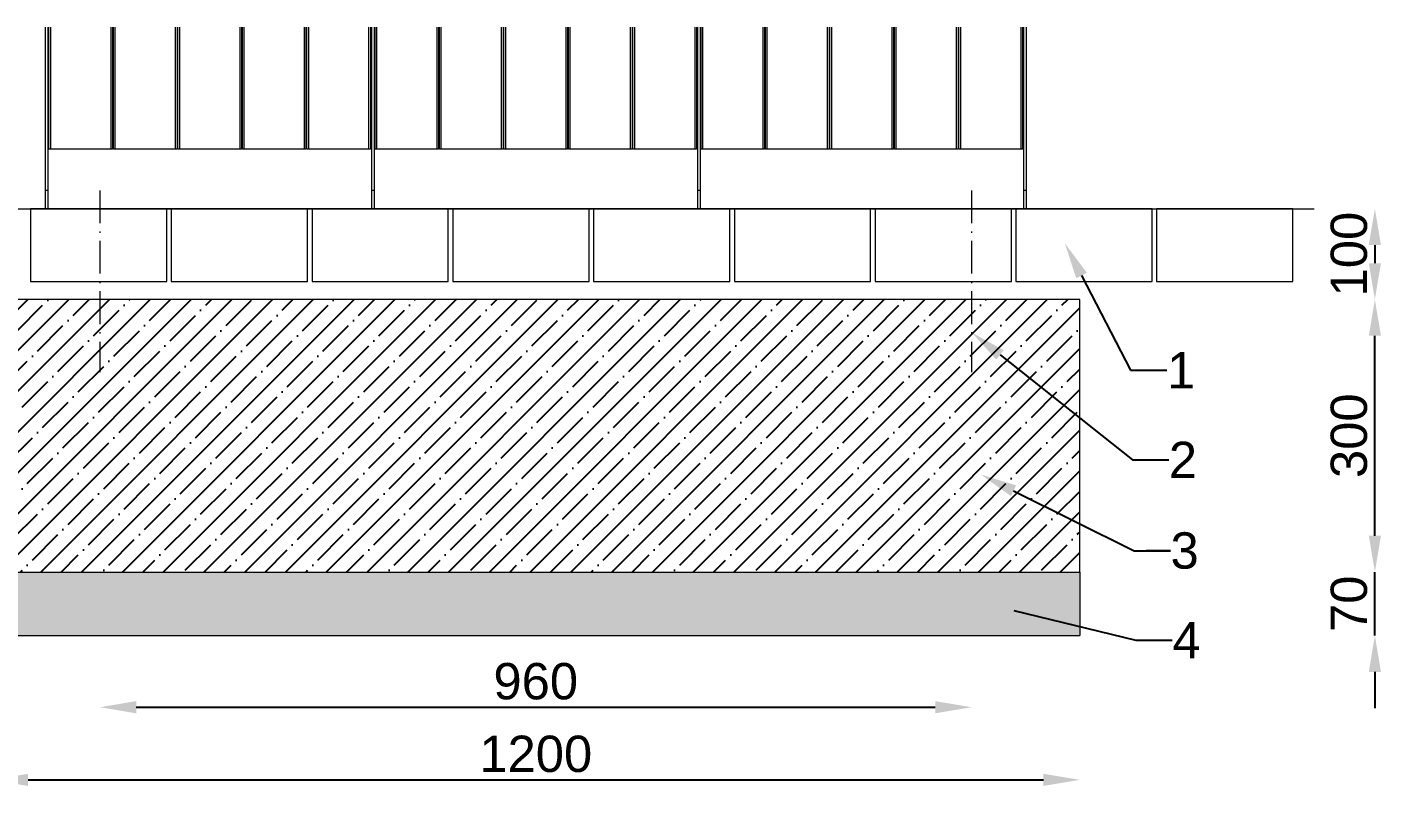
# Model space of a CAD drawing. Header units: millimetres. Extents: x -1511 to 5721, y -19897 to 4144.
# Drawn here: x 830 to 2321, y 1373 to 2209 of the extents above; entities that cross this region are included whole.
import ezdxf
from ezdxf import colors
from ezdxf.entities.mleader import LeaderData, LeaderLine
from ezdxf.math import Vec2, Vec3

# ---------------------------------------------------------------- set-up
doc = ezdxf.new("R2010")
doc.units = ezdxf.units.MM
doc.linetypes.add('ACAD_ISO10W100', pattern=[18.5, 12, -3, 0.5, -3])
doc.linetypes.add('INCONTINUOUS', pattern=[200000.001, 200000, -0.001])
for name, color, linetype in [('KOTY', 3, 'INCONTINUOUS'), ('OSY', 1, 'ACAD_ISO10W100'), ('POSTAVY ATD', 8, 'Continuous'), ('SRAFY', 30, 'Continuous')]:
    doc.layers.add(name, color=color, linetype=linetype)
doc.styles.get("Standard").update_dxf_attribs({"font": 'arial.ttf'})
doc.dimstyles.new('PROFI_CSN', dxfattribs={"dimscale": 0, "dimtxt": 3.5, "dimasz": 3, "dimexe": 1, "dimexo": 0, "dimgap": 1.5, "dimtad": 1, "dimlfac": -1, "dimdsep": 46, "dimtxsty": 'Standard', "dimcen": 0, "dimdle": 1, "dimclrd": 256, "dimclre": 256, "dimclrt": 256, "dimadec": 0, "dimazin": 0, "dimtfac": 0.6, "dimtmove": 0, "dimatfit": 1, "dimfxl": 1, "dimtolj": 1, "dimarcsym": 0})

# ---------------------------------------------------------------- blocks, each defined once
blk = doc.blocks.new('*D1')
at = {"layer": 'DEFPOINTS', "color": 0, "transparency": 16777216}
for p in [(1989.6, 1608.9), (2314.6, 1608.9), (1989.6, 1538.9)]:
    blk.add_point(p, dxfattribs=at)
at = {"layer": 'KOTY', "color": 7, "lineweight": -2, "transparency": 16777216}
for p, q in [((2314.6, 1648.9), (2314.6, 1688.9)), ((2314.6, 1538.9), (2314.6, 1608.9)), ((2314.6, 1498.9), (2314.6, 1458.9))]:
    blk.add_line(p, q, dxfattribs=at)
at = {"layer": 'KOTY', "color": 7, "transparency": 16777216}
for points in [[(2307.9, 1648.9), (2321.3, 1648.9), (2314.6, 1608.9)], [(2307.9, 1498.9), (2321.3, 1498.9), (2314.6, 1538.9)]]:
    blk.add_solid(points, dxfattribs=at)
at = {"layer": 'KOTY', "color": 7, "lineweight": 13, "transparency": 16777216, "insert": (2286.2, 1573.9), "char_height": 40, "attachment_point": 5, "rotation": 90}
blk.add_mtext('\\A1;70', dxfattribs=at)
blk = doc.blocks.new('*D6')
at = {"layer": 'DEFPOINTS', "color": 0, "transparency": 16777216}
for p in [(1989.6, 1909), (2314.6, 1909), (1989.6, 1608.9)]:
    blk.add_point(p, dxfattribs=at)
at = {"layer": 'KOTY', "color": 7, "lineweight": -2, "transparency": 16777216}
blk.add_line((2314.6, 1648.9), (2314.6, 1869), dxfattribs=at)
at = {"layer": 'KOTY', "color": 7, "transparency": 16777216}
for points in [[(2307.9, 1869), (2321.3, 1869), (2314.6, 1909)], [(2307.9, 1648.9), (2321.3, 1648.9), (2314.6, 1608.9)]]:
    blk.add_solid(points, dxfattribs=at)
at = {"layer": 'KOTY', "color": 7, "lineweight": 15, "transparency": 16777216, "insert": (2286.2, 1759), "char_height": 40, "attachment_point": 5, "rotation": 90}
blk.add_mtext('\\A1;300', dxfattribs=at)
blk = doc.blocks.new('*D7')
at = {"layer": 'DEFPOINTS', "color": 0, "transparency": 16777216}
for p in [(791.6, 1538.9), (1989.6, 1538.9), (1989.6, 1380)]:
    blk.add_point(p, dxfattribs=at)
at = {"layer": 'KOTY', "color": 7, "lineweight": -2, "transparency": 16777216}
blk.add_line((831.6, 1380), (1949.6, 1380), dxfattribs=at)
at = {"layer": 'KOTY', "color": 7, "transparency": 16777216}
for points in [[(831.6, 1386.7), (831.6, 1373.3), (791.6, 1380)], [(1949.6, 1386.7), (1949.6, 1373.3), (1989.6, 1380)]]:
    blk.add_solid(points, dxfattribs=at)
at = {"layer": 'KOTY', "color": 7, "lineweight": 15, "transparency": 16777216, "insert": (1390.6, 1408.4), "char_height": 40, "attachment_point": 5}
blk.add_mtext('\\A1;1200', dxfattribs=at)
blk = doc.blocks.new('*D8')
at = {"layer": 'DEFPOINTS', "color": 0, "transparency": 16777216}
for p in [(2042.3, 2009), (1989.6, 1909), (2314.6, 1909)]:
    blk.add_point(p, dxfattribs=at)
at = {"layer": 'POSTAVY ATD', "color": 7, "lineweight": -2, "transparency": 16777216}
blk.add_line((2314.6, 1969), (2314.6, 1949), dxfattribs=at)
at = {"layer": 'POSTAVY ATD', "color": 7, "transparency": 16777216}
for points in [[(2307.9, 1969), (2321.3, 1969), (2314.6, 2009)], [(2307.9, 1949), (2321.3, 1949), (2314.6, 1909)]]:
    blk.add_solid(points, dxfattribs=at)
at = {"layer": 'POSTAVY ATD', "color": 7, "lineweight": 15, "transparency": 16777216, "insert": (2286.2, 1959), "char_height": 40, "attachment_point": 5, "rotation": 90}
blk.add_mtext('\\A1;100', dxfattribs=at)
blk = doc.blocks.new('*D23')
at = {"layer": 'DEFPOINTS', "color": 0, "transparency": 16777216}
for p in [(910.7, 1829), (1870.5, 1829), (1870.5, 1460)]:
    blk.add_point(p, dxfattribs=at)
at = {"layer": 'KOTY', "color": 7, "lineweight": -2, "transparency": 16777216}
blk.add_line((950.7, 1460), (1830.5, 1460), dxfattribs=at)
at = {"layer": 'KOTY', "color": 7, "transparency": 16777216}
for points in [[(950.7, 1466.7), (950.7, 1453.3), (910.7, 1460)], [(1830.5, 1466.7), (1830.5, 1453.3), (1870.5, 1460)]]:
    blk.add_solid(points, dxfattribs=at)
at = {"layer": 'KOTY', "color": 7, "lineweight": 15, "transparency": 16777216, "insert": (1390.6, 1488.4), "char_height": 40, "attachment_point": 5}
blk.add_mtext('\\A1;960', dxfattribs=at)

msp = doc.modelspace()

# ---------------------------------------------------------------- hatches: boundary and pattern name
at = {"transparency": 33554610}
h = msp.add_hatch(dxfattribs=at)
h.set_pattern_fill('ANSI35', color=9, scale=5)
h.paths.add_polyline_path([(1989.6, 1909), (791.6, 1909), (791.6, 1608.9), (1989.6, 1608.9)])
at = {"layer": 'SRAFY', "lineweight": 15}
h = msp.add_hatch(dxfattribs=at)
h.set_pattern_fill('AR-SAND', color=9, scale=0.5, style=0)
h.set_pattern_definition([(37.5, (-635.328, -2e-13), (-0.80002, 24.47066), [0, -19.304, 0, -21.59, 0, -20.6375]), (7.5, (-635.328, -2e-13), (22.47616, 35.84126), [0, -10.414, 0, -17.399, 0, -6.6675]), (327.5, (-650.949, -2e-13), (39.54962, 0.07186), [0, -6.35, 0, -22.86, 0, -29.845]), (317.5, (-650.95, -2e-13), (38.17782, 11.14647), [0, -3.175, 0, -14.986, 0, -17.145])])
h.paths.add_polyline_path([(791.6, 1608.9), (791.6, 1538.9), (1989.6, 1538.9), (1989.6, 1608.9)])

# ---------------------------------------------------------------- linework, layer by layer
at = {"color": 7, "linetype": 'Continuous', "lineweight": 15}
for p, q in [((850.6, 2029), (850.6, 2209)), ((853.6, 2029), (853.6, 2209)), ((854.6, 2074.5), (854.6, 2209)), ((856.6, 2074.5), (856.6, 2209)), ((922.6, 2209), (922.6, 2074.5)), ((924.6, 2209), (924.6, 2074.5)), ((925.6, 2074.5), (925.6, 2209)), ((927.6, 2074.5), (927.6, 2209)), ((993.6, 2209), (993.6, 2074.5)), ((995.6, 2209), (995.6, 2074.5)), ((996.6, 2074.5), (996.6, 2209)), ((998.6, 2074.5), (998.6, 2209)), ((1064.6, 2209), (1064.6, 2074.5)), ((1066.6, 2209), (1066.6, 2074.5)), ((1067.6, 2074.5), (1067.6, 2209)), ((1069.6, 2074.5), (1069.6, 2209)), ((1135.6, 2209), (1135.6, 2074.5)), ((1137.6, 2209), (1137.6, 2074.5)), ((1138.6, 2074.5), (1138.6, 2209)), ((1140.6, 2074.5), (1140.6, 2209)), ((1206.6, 2209), (1206.6, 2074.5)), ((1208.6, 2209), (1208.6, 2074.5)), ((1209.6, 2209), (1209.6, 2029)), ((1212.6, 2209), (1212.6, 2029)), ((1213.6, 2074.5), (1213.6, 2209)), ((1215.6, 2074.5), (1215.6, 2209)), ((1281.6, 2209), (1281.6, 2074.5)), ((1283.6, 2209), (1283.6, 2074.5)), ((1284.6, 2074.5), (1284.6, 2209)), ((1286.6, 2074.5), (1286.6, 2209)), ((1352.6, 2209), (1352.6, 2074.5)), ((1354.6, 2209), (1354.6, 2074.5)), ((1355.6, 2074.5), (1355.6, 2209)), ((1357.6, 2074.5), (1357.6, 2209)), ((1423.6, 2209), (1423.6, 2074.5)), ((1425.6, 2209), (1425.6, 2074.5)), ((1426.6, 2074.5), (1426.6, 2209)), ((1428.6, 2074.5), (1428.6, 2209)), ((1494.6, 2209), (1494.6, 2074.5)), ((1496.6, 2209), (1496.6, 2074.5)), ((1497.6, 2074.5), (1497.6, 2209)), ((1499.6, 2074.5), (1499.6, 2209)), ((1565.6, 2209), (1565.6, 2074.5)), ((1567.6, 2209), (1567.6, 2074.5)), ((1568.6, 2209), (1568.6, 2029)), ((1571.6, 2209), (1571.6, 2029)), ((1572.6, 2074.5), (1572.6, 2209)), ((1574.6, 2074.5), (1574.6, 2209)), ((1640.6, 2209), (1640.6, 2074.5)), ((1642.6, 2209), (1642.6, 2074.5)), ((1643.6, 2074.5), (1643.6, 2209)), ((1645.6, 2074.5), (1645.6, 2209)), ((1711.6, 2209), (1711.6, 2074.5)), ((1713.6, 2209), (1713.6, 2074.5)), ((1714.6, 2074.5), (1714.6, 2209)), ((1716.6, 2074.5), (1716.6, 2209)), ((1782.6, 2209), (1782.6, 2074.5)), ((1784.6, 2209), (1784.6, 2074.5)), ((1785.6, 2074.5), (1785.6, 2209)), ((1787.6, 2074.5), (1787.6, 2209)), ((1853.6, 2209), (1853.6, 2074.5)), ((1855.6, 2209), (1855.6, 2074.5)), ((1856.6, 2074.5), (1856.6, 2209)), ((1858.6, 2074.5), (1858.6, 2209)), ((1924.6, 2209), (1924.6, 2074.5)), ((1926.6, 2209), (1926.6, 2074.5)), ((1927.6, 2209), (1927.6, 2029)), ((1930.6, 2209), (1930.6, 2029)), ((853.6, 2109), (854.6, 2109)), ((924.6, 2109), (925.6, 2109)), ((995.6, 2109), (996.6, 2109)), ((1066.6, 2109), (1067.6, 2109)), ((1137.6, 2109), (1138.6, 2109)), ((1208.6, 2109), (1209.6, 2109)), ((1212.6, 2109), (1213.6, 2109)), ((1283.6, 2109), (1284.6, 2109)), ((1354.6, 2109), (1355.6, 2109)), ((1425.6, 2109), (1426.6, 2109)), ((1496.6, 2109), (1497.6, 2109)), ((1567.6, 2109), (1568.6, 2109)), ((1571.6, 2109), (1572.6, 2109)), ((1642.6, 2109), (1643.6, 2109)), ((1713.6, 2109), (1714.6, 2109)), ((1784.6, 2109), (1785.6, 2109)), ((1855.6, 2109), (1856.6, 2109)), ((1926.6, 2109), (1927.6, 2109)), ((856.6, 2074.5), (854.6, 2074.5)), ((922.6, 2074.5), (856.6, 2074.5)), ((924.6, 2074.5), (922.6, 2074.5)), ((927.6, 2074.5), (925.6, 2074.5)), ((993.6, 2074.5), (927.6, 2074.5)), ((995.6, 2074.5), (993.6, 2074.5)), ((998.6, 2074.5), (996.6, 2074.5)), ((1064.6, 2074.5), (998.6, 2074.5)), ((1066.6, 2074.5), (1064.6, 2074.5)), ((1069.6, 2074.5), (1067.6, 2074.5)), ((1135.6, 2074.5), (1069.6, 2074.5)), ((1137.6, 2074.5), (1135.6, 2074.5)), ((1140.6, 2074.5), (1138.6, 2074.5)), ((1206.6, 2074.5), (1140.6, 2074.5)), ((1208.6, 2074.5), (1206.6, 2074.5)), ((1215.6, 2074.5), (1213.6, 2074.5)), ((1281.6, 2074.5), (1215.6, 2074.5)), ((1283.6, 2074.5), (1281.6, 2074.5)), ((1286.6, 2074.5), (1284.6, 2074.5)), ((1352.6, 2074.5), (1286.6, 2074.5)), ((1354.6, 2074.5), (1352.6, 2074.5)), ((1357.6, 2074.5), (1355.6, 2074.5)), ((1423.6, 2074.5), (1357.6, 2074.5)), ((1425.6, 2074.5), (1423.6, 2074.5)), ((1428.6, 2074.5), (1426.6, 2074.5)), ((1494.6, 2074.5), (1428.6, 2074.5)), ((1496.6, 2074.5), (1494.6, 2074.5)), ((1499.6, 2074.5), (1497.6, 2074.5)), ((1565.6, 2074.5), (1499.6, 2074.5)), ((1567.6, 2074.5), (1565.6, 2074.5)), ((1574.6, 2074.5), (1572.6, 2074.5)), ((1640.6, 2074.5), (1574.6, 2074.5)), ((1642.6, 2074.5), (1640.6, 2074.5)), ((1645.6, 2074.5), (1643.6, 2074.5)), ((1711.6, 2074.5), (1645.6, 2074.5)), ((1713.6, 2074.5), (1711.6, 2074.5)), ((1716.6, 2074.5), (1714.6, 2074.5)), ((1782.6, 2074.5), (1716.6, 2074.5)), ((1784.6, 2074.5), (1782.6, 2074.5)), ((1787.6, 2074.5), (1785.6, 2074.5)), ((1853.6, 2074.5), (1787.6, 2074.5)), ((1855.6, 2074.5), (1853.6, 2074.5)), ((1858.6, 2074.5), (1856.6, 2074.5)), ((1924.6, 2074.5), (1858.6, 2074.5)), ((1926.6, 2074.5), (1924.6, 2074.5)), ((850.6, 2009), (850.6, 2029)), ((853.6, 2029), (850.6, 2029)), ((853.6, 2009), (853.6, 2029)), ((1212.6, 2029), (1209.6, 2029)), ((1209.6, 2029), (1209.6, 2009)), ((1212.6, 2029), (1212.6, 2009)), ((1571.6, 2029), (1568.6, 2029)), ((1568.6, 2029), (1568.6, 2009)), ((1571.6, 2029), (1571.6, 2009)), ((1930.6, 2029), (1927.6, 2029)), ((1927.6, 2029), (1927.6, 2009)), ((1930.6, 2029), (1930.6, 2009)), ((850.6, 2009), (853.6, 2009)), ((1209.6, 2009), (853.6, 2009)), ((1212.6, 2009), (1209.6, 2009)), ((1568.6, 2009), (1212.6, 2009)), ((1571.6, 2009), (1568.6, 2009)), ((1927.6, 2009), (1571.6, 2009)), ((1930.6, 2009), (1927.6, 2009))]:
    msp.add_line(p, q, dxfattribs=at)
at = {"layer": 'OSY', "color": 0, "lineweight": 15, "ltscale": 3}
for p, q in [((910.7, 2029), (910.7, 1829)), ((1870.5, 2029), (1870.5, 1829))]:
    msp.add_line(p, q, dxfattribs=at)
at = {"layer": 'POSTAVY ATD', "color": 9, "lineweight": 15}
for p, q in [((154.3, 2009), (2247.6, 2009)), ((1989.6, 1608.9), (1989.6, 1538.9)), ((791.6, 1538.9), (1989.6, 1538.9))]:
    msp.add_line(p, q, dxfattribs=at)
at = {"layer": 'POSTAVY ATD', "lineweight": 15}
msp.add_line((831.6, 1608.9), (1231.6, 1608.9), dxfattribs=at)
for points in [[(834.3, 1929), (984.3, 1929), (984.3, 2009), (834.3, 2009)], [(989.3, 1929), (1139.3, 1929), (1139.3, 2009), (989.3, 2009)], [(1144.3, 1929), (1294.3, 1929), (1294.3, 2009), (1144.3, 2009)], [(1299.3, 1929), (1449.3, 1929), (1449.3, 2009), (1299.3, 2009)], [(1454.3, 1929), (1604.3, 1929), (1604.3, 2009), (1454.3, 2009)], [(1609.3, 1929), (1759.3, 1929), (1759.3, 2009), (1609.3, 2009)], [(1764.3, 1929), (1914.3, 1929), (1914.3, 2009), (1764.3, 2009)], [(1919.3, 1929), (2069.3, 1929), (2069.3, 2009), (1919.3, 2009)], [(2074.3, 1929), (2224.3, 1929), (2224.3, 2009), (2074.3, 2009)]]:
    msp.add_lwpolyline(points, close=True, dxfattribs=at)
at = {"layer": 'POSTAVY ATD', "color": 9, "lineweight": 15}
msp.add_lwpolyline([(791.6, 1608.9), (1989.6, 1608.9), (1989.6, 1909), (791.6, 1909)], close=True, dxfattribs=at)

# ---------------------------------------------------------------- dimensions: what is measured, and where the dimension line sits
at = {"layer": 'KOTY', "lineweight": 15}
dim = msp.add_linear_dim(base=(2314.6, 1909), p1=(1989.6, 1608.9), p2=(1989.6, 1909), angle=90, dimstyle='PROFI_CSN', override={"dimscale": 1, "dimtxt": 40, "dimasz": 40, "dimgap": 8, "dimdec": 0, "dimlfac": 1, "dimrnd": 10, "dimse1": 1, "dimse2": 1, "dimclrd": 7, "dimclre": 3, "dimclrt": 7, "dimtdec": 0}, dxfattribs=at)
dim.commit()
dim.dimension.update_dxf_attribs({"geometry": '*D6', "text_midpoint": (2286.2, 1759)})
for base, p1, p2, override, picture, middle in [((1870.5, 1460), (910.7, 1829), (1870.5, 1829), {"dimscale": 1, "dimtxt": 40, "dimasz": 40, "dimgap": 8, "dimdec": 0, "dimlfac": 1, "dimse1": 1, "dimse2": 1, "dimclrd": 7, "dimclre": 3, "dimclrt": 7, "dimtdec": 0}, '*D23', (1390.6, 1460)), ((1989.6, 1380), (791.6, 1538.9), (1989.6, 1538.9), {"dimscale": 1, "dimtxt": 40, "dimasz": 40, "dimgap": 8, "dimdec": 0, "dimlfac": 1, "dimrnd": 10, "dimse1": 1, "dimse2": 1, "dimclrd": 7, "dimclre": 3, "dimclrt": 7, "dimtdec": 0}, '*D7', (1390.6, 1380))]:
    dim = msp.add_linear_dim(base=base, p1=p1, p2=p2, dimstyle='PROFI_CSN', override=override, dxfattribs=at)
    dim.commit()
    dim.dimension.update_dxf_attribs({"geometry": picture, "text_midpoint": middle, "dimtype": 160})
at = {"layer": 'KOTY', "lineweight": 13}
dim = msp.add_linear_dim(base=(2314.6, 1608.9), p1=(1989.6, 1538.9), p2=(1989.6, 1608.9), angle=90, dimstyle='PROFI_CSN', override={"dimscale": 1, "dimtxt": 40, "dimasz": 40, "dimgap": 8, "dimdec": 0, "dimlfac": 1, "dimrnd": 10, "dimse1": 1, "dimse2": 1, "dimclrd": 7, "dimclre": 3, "dimclrt": 7, "dimtdec": 0}, dxfattribs=at)
dim.commit()
dim.dimension.update_dxf_attribs({"geometry": '*D1', "text_midpoint": (2314.6, 1573.9), "dimtype": 160})
at = {"layer": 'POSTAVY ATD', "color": 9, "lineweight": 15}
dim = msp.add_linear_dim(base=(2314.6, 1909), p1=(2042.3, 2009), p2=(1989.6, 1909), angle=270, dimstyle='PROFI_CSN', override={"dimscale": 1, "dimtxt": 40, "dimasz": 40, "dimgap": 8, "dimdec": 0, "dimlfac": 1, "dimrnd": 10, "dimse1": 1, "dimse2": 1, "dimclrd": 7, "dimclre": 3, "dimclrt": 7, "dimtdec": 0}, dxfattribs=at)
dim.commit()
dim.dimension.update_dxf_attribs({"geometry": '*D8', "text_midpoint": (2314.6, 1959), "dimtype": 160})

# ---------------------------------------------------------------- leaders
at = {"layer": 'KOTY', "color": 0, "lineweight": 15}
ml = msp.add_multileader_mtext('Standard', dxfattribs=at)
ml.set_content('1')
ml.set_leader_properties()
ml.build(insert=Vec2(0, 0))
ml.multileader.update_dxf_attribs({"text_right_attachment_type": 6, "dogleg_length": 40, "arrow_head_size": 40})
ctx = ml.context
ctx.base_point, ctx.char_height, ctx.arrow_head_size, ctx.landing_gap_size, ctx.plane_origin = Vec3(2085.6, 1831), 40, 40, 0.09, Vec3(2207.8, 1817.5)
ctx.right_attachment = 6
notes = []
notes.append((ctx, [(0, (1, 1, 0), (2045.6, 1831), (1, 0), 40, [(0, [(1973.2, 1970.9)], 0, [])])]))
ctx.mtext.insert, ctx.mtext.flow_direction = Vec3(2085.7, 1851), 5
ml = msp.add_multileader_mtext('Standard', dxfattribs=at)
ml.set_content('2')
ml.set_leader_properties()
ml.build(insert=Vec2(0, 0))
ml.multileader.update_dxf_attribs({"text_right_attachment_type": 6, "dogleg_length": 40, "arrow_head_size": 40})
ctx = ml.context
ctx.base_point, ctx.char_height, ctx.arrow_head_size, ctx.landing_gap_size, ctx.plane_origin = Vec3(2087.6, 1732.4), 40, 40, 0.09, Vec3(2128.7, 1491.7)
ctx.right_attachment = 6
notes.append((ctx, [(0, (1, 1, 0), (2047.6, 1732.4), (1, 0), 40, [(0, [(1870.5, 1872.8)], 0, [])])]))
ctx.mtext.insert, ctx.mtext.flow_direction = Vec3(2087.7, 1752.4), 5
ml = msp.add_multileader_mtext('Standard', dxfattribs=at)
ml.set_content('3')
ml.set_leader_properties()
ml.build(insert=Vec2(0, 0))
ml.multileader.update_dxf_attribs({"text_right_attachment_type": 6, "dogleg_length": 40, "arrow_head_size": 40})
ctx = ml.context
ctx.base_point, ctx.char_height, ctx.arrow_head_size, ctx.landing_gap_size, ctx.plane_origin = Vec3(2089.6, 1632.3), 40, 40, 0.09, Vec3(2129.4, 1340.7)
ctx.right_attachment = 6
notes.append((ctx, [(0, (1, 1, 0), (2049.6, 1632.3), (1, 0), 40, [(0, [(1880.9, 1716.2)], 0, [])])]))
ctx.mtext.insert, ctx.mtext.width, ctx.mtext.flow_direction = Vec3(2089.6, 1652.6), 26.494, 5
ml = msp.add_multileader_mtext('Standard', dxfattribs=at)
ml.set_content('4')
ml.set_leader_properties()
ml.build(insert=Vec2(0, 0))
ml.multileader.update_dxf_attribs({"text_right_attachment_type": 6, "dogleg_length": 40, "arrow_head_size": 40})
ctx = ml.context
ctx.base_point, ctx.char_height, ctx.arrow_head_size, ctx.landing_gap_size, ctx.plane_origin = Vec3(2091.5, 1533.8), 40, 40, 0.09, Vec3(2127.3, 1420)
ctx.right_attachment = 6
notes.append((ctx, [(0, (1, 1, 0), (2051.5, 1533.8), (1, 0), 40, [(0, [(1878.1, 1576)], 0, [])])]))
ctx.mtext.insert, ctx.mtext.flow_direction = Vec3(2091.6, 1553.8), 5
for ctx, leaders in notes:
    for number, flags, end, landing, length, lines in leaders:
        leader = LeaderData()
        leader.index, (leader.has_last_leader_line, leader.has_dogleg_vector, leader.attachment_direction) = number, flags
        leader.last_leader_point, leader.dogleg_vector, leader.dogleg_length = Vec3(end), Vec3(landing), length
        for number, points, colour, breaks in lines:
            line = LeaderLine()
            line.index, line.vertices, line.color, line.breaks = number, Vec3.list(points), colors.encode_raw_color(colour), breaks
            leader.lines.append(line)
        ctx.leaders.append(leader)

doc.saveas('drawing.dxf')
